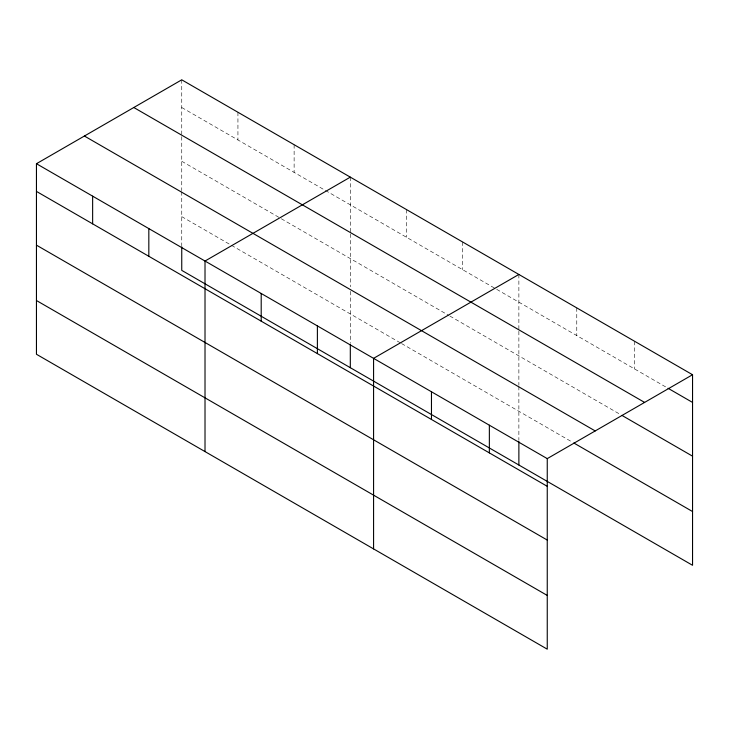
<?xml version="1.0" encoding="UTF-8"?>
<svg xmlns="http://www.w3.org/2000/svg" width="729" height="729" viewBox="0 0 729 729"><rect width="100%" height="100%" fill="white"/><g stroke="black" fill="none" stroke-linecap="round" stroke-linejoin="round"><path stroke-width="0.55" stroke-dasharray="3.65 2.73" d="M181.749 107.518L667.035 387.691M181.749 161.264L280.328 218.171M281.312 218.746L448.891 315.493M449.875 316.058L620.926 414.81M181.749 216.631L400.586 342.976M401.57 343.55L571.864 441.865M634.658 341.309L634.658 369.002M576.767 307.884L576.767 335.577M518.875 274.459L518.875 330.146M518.875 331.267L518.875 385.286M518.875 386.416L518.875 440.389M462.687 242.019L462.687 269.712M406.5 209.588L406.5 237.271M350.312 177.147L350.312 232.824M350.312 233.945L350.312 286.834M350.312 291.354L350.312 343.067M294.124 144.707L294.124 172.399M237.936 112.266L237.936 139.959M181.749 79.825L181.749 135.512M181.749 136.624L181.749 190.643M181.749 191.773L181.749 245.746"/><path stroke-width="1.09" d="M36.45 163.715L547.251 458.623L547.251 649.174L36.45 354.267L36.45 163.715L181.749 79.825L692.55 374.733L692.55 565.285L181.749 270.377L181.749 246.867M350.312 177.147L205.013 261.037L205.013 451.588M518.875 274.459L373.576 358.349L373.576 548.91M547.251 458.623L692.55 374.733M668.019 388.256L692.55 402.426M133.799 107.509L644.6 402.417M621.901 415.384L692.55 456.172M84.4 136.031L595.201 430.939M573.823 442.995L692.55 511.539M36.45 191.408L547.251 486.316M36.45 245.154L547.251 540.052M36.45 300.521L547.251 595.429M518.875 441.501L518.875 465.02M489.359 425.198L489.359 452.891M431.468 391.774L431.468 419.467M350.312 344.188L350.312 367.698M317.388 325.909L317.388 353.601M261.201 293.468L261.201 321.161M148.825 228.596L148.825 256.28M92.638 196.156L92.638 223.849"/></g></svg>
